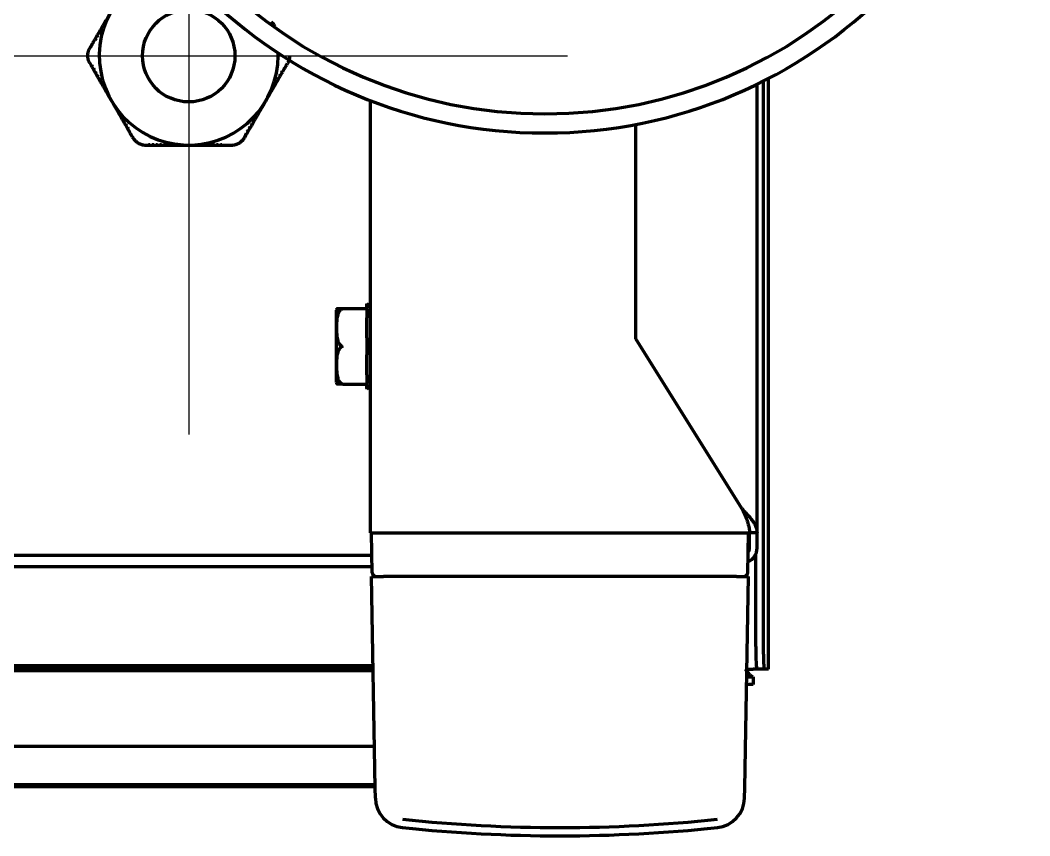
# Model space of a CAD drawing. Header units: inches. Extents: x 904 to 7172, y 213 to 5528.
# Drawn here: x 3591.9 to 3725.1, y 4264.2 to 4371.9 of the extents above; entities that cross this region are included whole.
import ezdxf

# ---------------------------------------------------------------- set-up
doc = ezdxf.new("R2010")
doc.units = ezdxf.units.IN

# ---------------------------------------------------------------- blocks, each defined once
blk = doc.blocks.new('A$C29D5572B')
at = {"color": 1}
for p, q in [((0, 50), (0, -50)), ((-50, 0), (50, 0))]:
    blk.add_line(p, q, dxfattribs=at)
blk = doc.blocks.new('A$C0F8E2EAE')
blk.add_blockref('A$C29D5572B', (0, 0))

msp = doc.modelspace()

# ---------------------------------------------------------------- linework, layer by layer
at = {"linetype": 'Continuous', "lineweight": 70}
for p, q in [((3602.95, 4371.49), (3602.8, 4371.23)), ((3603.05, 4371.66), (3602.95, 4371.49)), ((3602.95, 4371.49), (3603.04, 4371.44)), ((3603.14, 4371.61), (3603.04, 4371.44)), ((3603.2, 4371.92), (3603.05, 4371.66)), ((3603.05, 4371.66), (3603.14, 4371.61)), ((3603.2, 4371.92), (3603.27, 4371.88)), ((3625.16, 4371.51), (3625.06, 4371.69)), ((3625.16, 4371.51), (3625.24, 4371.56)), ((3625.39, 4371.3), (3625.24, 4371.56)), ((3602.2, 4370.19), (3602.05, 4369.93)), ((3602.3, 4370.36), (3602.2, 4370.19)), ((3602.2, 4370.19), (3602.29, 4370.14)), ((3602.39, 4370.31), (3602.29, 4370.14)), ((3602.45, 4370.62), (3602.3, 4370.36)), ((3602.3, 4370.36), (3602.39, 4370.31)), ((3602.55, 4370.8), (3602.45, 4370.62)), ((3602.45, 4370.62), (3602.54, 4370.57)), ((3602.64, 4370.75), (3602.54, 4370.57)), ((3602.7, 4371.06), (3602.55, 4370.8)), ((3602.55, 4370.8), (3602.64, 4370.75)), ((3602.8, 4371.23), (3602.7, 4371.06)), ((3602.7, 4371.06), (3602.79, 4371.01)), ((3602.89, 4371.18), (3602.79, 4371.01)), ((3602.8, 4371.23), (3602.89, 4371.18)), ((3625.31, 4371.25), (3625.39, 4371.3)), ((3625.49, 4371.13), (3625.39, 4371.3)), ((3601.7, 4369.33), (3601.79, 4369.28)), ((3601.8, 4369.5), (3601.71, 4369.34)), ((3601.89, 4369.45), (3601.79, 4369.28)), ((3601.95, 4369.76), (3601.8, 4369.5)), ((3601.8, 4369.5), (3601.89, 4369.45)), ((3602.05, 4369.93), (3601.95, 4369.76)), ((3601.95, 4369.76), (3602.04, 4369.71)), ((3602.14, 4369.88), (3602.04, 4369.71)), ((3602.05, 4369.93), (3602.14, 4369.88)), ((3601.07, 4366.23), (3601.25, 4365.93)), ((3601.33, 4365.98), (3601.25, 4365.93)), ((3601.25, 4365.93), (3601.35, 4365.75)), ((3601.33, 4365.98), (3601.43, 4365.8)), ((3601.43, 4365.8), (3601.35, 4365.75)), ((3601.35, 4365.75), (3601.5, 4365.49)), ((3601.58, 4365.54), (3601.5, 4365.49)), ((3601.5, 4365.49), (3601.6, 4365.32)), ((3601.58, 4365.54), (3601.68, 4365.37)), ((3601.68, 4365.37), (3601.6, 4365.32)), ((3601.6, 4365.32), (3601.75, 4365.06)), ((3601.83, 4365.11), (3601.75, 4365.06)), ((3601.75, 4365.06), (3601.85, 4364.89)), ((3601.83, 4365.11), (3601.93, 4364.94)), ((3601.93, 4364.94), (3601.85, 4364.89)), ((3601.85, 4364.89), (3602, 4364.63)), ((3626.28, 4364.7), (3626.43, 4364.96)), ((3626.35, 4365.01), (3626.45, 4365.18)), ((3626.43, 4364.96), (3626.35, 4365.01)), ((3626.43, 4364.96), (3626.53, 4365.12)), ((3626.53, 4365.13), (3626.45, 4365.18)), ((3602.08, 4364.68), (3602, 4364.63)), ((3602, 4364.63), (3602.1, 4364.45)), ((3602.08, 4364.68), (3602.18, 4364.5)), ((3602.18, 4364.5), (3602.1, 4364.45)), ((3602.1, 4364.45), (3602.25, 4364.19)), ((3602.33, 4364.24), (3602.25, 4364.19)), ((3602.25, 4364.19), (3602.35, 4364.02)), ((3602.33, 4364.24), (3602.43, 4364.07)), ((3602.43, 4364.07), (3602.35, 4364.02)), ((3602.35, 4364.02), (3602.5, 4363.76)), ((3602.58, 4363.81), (3602.5, 4363.76)), ((3602.5, 4363.76), (3602.6, 4363.59)), ((3602.58, 4363.81), (3602.68, 4363.64)), ((3602.68, 4363.64), (3602.6, 4363.59)), ((3602.6, 4363.59), (3602.75, 4363.33)), ((3625.53, 4363.4), (3625.68, 4363.66)), ((3625.6, 4363.71), (3625.7, 4363.88)), ((3625.68, 4363.66), (3625.6, 4363.71)), ((3625.68, 4363.66), (3625.78, 4363.83)), ((3625.78, 4363.83), (3625.7, 4363.88)), ((3625.78, 4363.83), (3625.93, 4364.09)), ((3625.85, 4364.14), (3625.95, 4364.32)), ((3625.93, 4364.09), (3625.85, 4364.14)), ((3625.93, 4364.09), (3626.03, 4364.27)), ((3626.03, 4364.27), (3625.95, 4364.32)), ((3626.03, 4364.27), (3626.18, 4364.53)), ((3626.1, 4364.58), (3626.2, 4364.75)), ((3626.18, 4364.53), (3626.1, 4364.58)), ((3626.18, 4364.53), (3626.28, 4364.7)), ((3626.28, 4364.7), (3626.2, 4364.75)), ((3689.12, 4304.23), (3689.12, 4363.48)), ((3689.94, 4363.89), (3689.94, 4289.23)), ((3690.62, 4286.23), (3690.62, 4364.24)), ((3602.83, 4363.38), (3602.75, 4363.33)), ((3602.75, 4363.33), (3602.85, 4363.15)), ((3602.83, 4363.38), (3602.93, 4363.2)), ((3602.93, 4363.2), (3602.85, 4363.15)), ((3602.85, 4363.15), (3603, 4362.89)), ((3603.08, 4362.94), (3603, 4362.89)), ((3603, 4362.89), (3603.1, 4362.72)), ((3603.08, 4362.94), (3603.18, 4362.77)), ((3603.18, 4362.77), (3603.1, 4362.72)), ((3603.1, 4362.72), (3603.25, 4362.46)), ((3603.31, 4362.5), (3603.25, 4362.46)), ((3603.25, 4362.46), (3603.35, 4362.29)), ((3603.39, 4362.31), (3603.35, 4362.29)), ((3603.35, 4362.29), (3603.5, 4362.03)), ((3624.6, 4361.98), (3624.7, 4362.15)), ((3624.78, 4362.1), (3624.7, 4362.15)), ((3624.78, 4362.1), (3624.93, 4362.36)), ((3624.93, 4362.36), (3624.88, 4362.39)), ((3624.93, 4362.36), (3625.03, 4362.53)), ((3625.03, 4362.53), (3624.96, 4362.58)), ((3625.03, 4362.53), (3625.18, 4362.79)), ((3625.1, 4362.84), (3625.2, 4363.02)), ((3625.18, 4362.79), (3625.1, 4362.84)), ((3625.18, 4362.79), (3625.28, 4362.97)), ((3625.28, 4362.97), (3625.2, 4363.02)), ((3625.28, 4362.97), (3625.43, 4363.23)), ((3625.35, 4363.28), (3625.45, 4363.45)), ((3625.43, 4363.23), (3625.35, 4363.28)), ((3625.43, 4363.23), (3625.53, 4363.4)), ((3625.53, 4363.4), (3625.45, 4363.45)), ((3603.52, 4362.04), (3603.5, 4362.03)), ((3603.5, 4362.03), (3603.6, 4361.86)), ((3603.61, 4361.86), (3603.6, 4361.86)), ((3603.6, 4361.86), (3603.75, 4361.6)), ((3603.75, 4361.6), (3603.85, 4361.42)), ((3603.75, 4361.6), (3603.75, 4361.6)), ((3603.85, 4361.42), (3603.85, 4361.42)), ((3603.85, 4361.42), (3604, 4361.16)), ((3604, 4361.16), (3604.1, 4360.99)), ((3604, 4361.16), (3604, 4361.16)), ((3604.1, 4360.99), (3604.1, 4360.99)), ((3604.1, 4360.99), (3604.25, 4360.73)), ((3623.93, 4360.63), (3624.03, 4360.8)), ((3624.02, 4360.81), (3624.03, 4360.8)), ((3624.03, 4360.8), (3624.18, 4361.06)), ((3624.18, 4361.06), (3624.28, 4361.24)), ((3624.18, 4361.06), (3624.18, 4361.06)), ((3624.28, 4361.24), (3624.43, 4361.5)), ((3624.28, 4361.24), (3624.28, 4361.24)), ((3624.43, 4361.5), (3624.53, 4361.67)), ((3624.43, 4361.5), (3624.43, 4361.5)), ((3624.53, 4361.67), (3624.68, 4361.93)), ((3624.53, 4361.67), (3624.53, 4361.67)), ((3624.68, 4361.93), (3624.67, 4361.94)), ((3624.68, 4361.93), (3624.78, 4362.1)), ((3638.12, 4304.23), (3638.12, 4361.31)), ((3604.25, 4360.73), (3604.26, 4360.74)), ((3604.25, 4360.73), (3604.35, 4360.56)), ((3604.35, 4360.56), (3604.37, 4360.57)), ((3604.35, 4360.56), (3604.5, 4360.3)), ((3604.5, 4360.3), (3604.55, 4360.33)), ((3604.5, 4360.3), (3604.6, 4360.12)), ((3604.6, 4360.12), (3604.67, 4360.16)), ((3604.6, 4360.12), (3604.75, 4359.86)), ((3604.75, 4359.86), (3604.83, 4359.91)), ((3604.75, 4359.86), (3604.85, 4359.69)), ((3604.83, 4359.91), (3604.93, 4359.74)), ((3604.85, 4359.69), (3604.93, 4359.74)), ((3604.85, 4359.69), (3605, 4359.43)), ((3605, 4359.43), (3605.08, 4359.48)), ((3605.08, 4359.48), (3605.18, 4359.31)), ((3623.1, 4359.38), (3623.2, 4359.55)), ((3623.18, 4359.33), (3623.28, 4359.5)), ((3623.2, 4359.55), (3623.28, 4359.5)), ((3623.28, 4359.5), (3623.43, 4359.76)), ((3623.35, 4359.81), (3623.45, 4359.99)), ((3623.35, 4359.81), (3623.43, 4359.76)), ((3623.43, 4359.76), (3623.53, 4359.94)), ((3623.45, 4359.99), (3623.53, 4359.94)), ((3623.53, 4359.94), (3623.68, 4360.2)), ((3623.62, 4360.23), (3623.68, 4360.2)), ((3623.68, 4360.2), (3623.78, 4360.37)), ((3623.74, 4360.4), (3623.78, 4360.37)), ((3623.78, 4360.37), (3623.93, 4360.63)), ((3623.91, 4360.64), (3623.93, 4360.63)), ((3605, 4359.43), (3605.1, 4359.26)), ((3605.1, 4359.26), (3605.18, 4359.31)), ((3605.1, 4359.26), (3605.25, 4359)), ((3605.25, 4359), (3605.33, 4359.05)), ((3605.25, 4359), (3605.35, 4358.82)), ((3605.33, 4359.05), (3605.43, 4358.87)), ((3605.35, 4358.82), (3605.43, 4358.87)), ((3605.35, 4358.82), (3605.5, 4358.56)), ((3605.5, 4358.56), (3605.58, 4358.61)), ((3605.5, 4358.56), (3605.6, 4358.39)), ((3605.58, 4358.61), (3605.68, 4358.44)), ((3605.6, 4358.39), (3605.68, 4358.44)), ((3605.6, 4358.39), (3605.75, 4358.13)), ((3605.75, 4358.13), (3605.83, 4358.18)), ((3605.75, 4358.13), (3605.85, 4357.96)), ((3605.83, 4358.18), (3605.93, 4358.01)), ((3622.35, 4358.08), (3622.45, 4358.25)), ((3622.43, 4358.03), (3622.53, 4358.2)), ((3622.45, 4358.25), (3622.53, 4358.2)), ((3622.53, 4358.2), (3622.68, 4358.46)), ((3622.6, 4358.51), (3622.7, 4358.69)), ((3622.6, 4358.51), (3622.68, 4358.46)), ((3622.68, 4358.46), (3622.78, 4358.64)), ((3622.7, 4358.69), (3622.78, 4358.64)), ((3622.78, 4358.64), (3622.93, 4358.9)), ((3622.85, 4358.95), (3622.95, 4359.12)), ((3622.85, 4358.95), (3622.93, 4358.9)), ((3622.93, 4358.9), (3623.03, 4359.07)), ((3622.95, 4359.12), (3623.03, 4359.07)), ((3623.03, 4359.07), (3623.18, 4359.33)), ((3623.1, 4359.38), (3623.18, 4359.33)), ((3673.12, 4329.83), (3673.12, 4358.16)), ((3605.85, 4357.96), (3605.93, 4358.01)), ((3605.85, 4357.96), (3606, 4357.7)), ((3606, 4357.7), (3606.08, 4357.75)), ((3606, 4357.7), (3606.09, 4357.54)), ((3606.08, 4357.75), (3606.18, 4357.58)), ((3606.1, 4357.53), (3606.18, 4357.58)), ((3621.6, 4356.78), (3621.7, 4356.96)), ((3621.68, 4356.73), (3621.78, 4356.91)), ((3621.7, 4356.96), (3621.78, 4356.91)), ((3621.78, 4356.91), (3621.93, 4357.17)), ((3621.85, 4357.22), (3621.95, 4357.39)), ((3621.85, 4357.22), (3621.93, 4357.17)), ((3621.93, 4357.17), (3622.03, 4357.34)), ((3621.95, 4357.39), (3622.03, 4357.34)), ((3622.03, 4357.34), (3622.18, 4357.6)), ((3622.1, 4357.65), (3622.2, 4357.82)), ((3622.1, 4357.65), (3622.18, 4357.6)), ((3622.18, 4357.6), (3622.28, 4357.77)), ((3622.2, 4357.82), (3622.28, 4357.77)), ((3622.28, 4357.77), (3622.43, 4358.03)), ((3622.35, 4358.08), (3622.43, 4358.03)), ((3608.81, 4355.53), (3608.81, 4355.43)), ((3608.81, 4355.53), (3609.01, 4355.53)), ((3609.01, 4355.53), (3609.01, 4355.43)), ((3609.31, 4355.53), (3609.31, 4355.43)), ((3609.31, 4355.53), (3609.51, 4355.53)), ((3609.51, 4355.53), (3609.51, 4355.43)), ((3609.81, 4355.53), (3609.81, 4355.43)), ((3609.81, 4355.53), (3610.01, 4355.53)), ((3610.01, 4355.53), (3610.01, 4355.43)), ((3610.31, 4355.53), (3610.31, 4355.43)), ((3610.31, 4355.53), (3610.51, 4355.53)), ((3610.51, 4355.53), (3610.51, 4355.43)), ((3610.81, 4355.53), (3610.81, 4355.43)), ((3610.81, 4355.53), (3611.01, 4355.53)), ((3611.01, 4355.53), (3611.01, 4355.43)), ((3611.31, 4355.53), (3611.31, 4355.43)), ((3611.31, 4355.53), (3611.51, 4355.53)), ((3611.51, 4355.53), (3611.51, 4355.43)), ((3611.81, 4355.53), (3611.81, 4355.43)), ((3611.81, 4355.53), (3612.01, 4355.53)), ((3612.01, 4355.53), (3612.01, 4355.43)), ((3612.31, 4355.53), (3612.31, 4355.43)), ((3612.31, 4355.53), (3612.51, 4355.53)), ((3612.51, 4355.53), (3612.51, 4355.43)), ((3612.81, 4355.5), (3612.81, 4355.43)), ((3613.01, 4355.48), (3613.01, 4355.43)), ((3615.31, 4355.43), (3615.31, 4355.49)), ((3615.51, 4355.43), (3615.51, 4355.51)), ((3615.81, 4355.43), (3615.81, 4355.53)), ((3615.81, 4355.53), (3616.01, 4355.53)), ((3616.01, 4355.43), (3616.01, 4355.53)), ((3616.31, 4355.43), (3616.31, 4355.53)), ((3616.31, 4355.53), (3616.51, 4355.53)), ((3616.51, 4355.43), (3616.51, 4355.53)), ((3616.81, 4355.43), (3616.81, 4355.53)), ((3616.81, 4355.53), (3617.01, 4355.53)), ((3617.01, 4355.43), (3617.01, 4355.53)), ((3617.31, 4355.43), (3617.31, 4355.53)), ((3617.31, 4355.53), (3617.51, 4355.53)), ((3617.51, 4355.43), (3617.51, 4355.53)), ((3617.81, 4355.43), (3617.81, 4355.53)), ((3617.81, 4355.53), (3618.01, 4355.53)), ((3618.01, 4355.43), (3618.01, 4355.53)), ((3618.31, 4355.43), (3618.31, 4355.53)), ((3618.31, 4355.53), (3618.51, 4355.53)), ((3618.51, 4355.43), (3618.51, 4355.53)), ((3621.51, 4356.43), (3621.68, 4356.73)), ((3621.6, 4356.78), (3621.68, 4356.73)), ((3608.46, 4355.43), (3608.81, 4355.43)), ((3608.81, 4355.43), (3609.01, 4355.43)), ((3609.01, 4355.43), (3609.31, 4355.43)), ((3609.31, 4355.43), (3609.51, 4355.43)), ((3609.51, 4355.43), (3609.81, 4355.43)), ((3609.81, 4355.43), (3610.01, 4355.43)), ((3610.01, 4355.43), (3610.31, 4355.43)), ((3610.31, 4355.43), (3610.51, 4355.43)), ((3610.51, 4355.43), (3610.81, 4355.43)), ((3610.81, 4355.43), (3611.01, 4355.43)), ((3611.01, 4355.43), (3611.31, 4355.43)), ((3611.31, 4355.43), (3611.51, 4355.43)), ((3611.51, 4355.43), (3611.81, 4355.43)), ((3611.81, 4355.43), (3612.01, 4355.43)), ((3612.01, 4355.43), (3612.31, 4355.43)), ((3612.31, 4355.43), (3612.51, 4355.43)), ((3612.51, 4355.43), (3612.81, 4355.43)), ((3612.81, 4355.43), (3613.01, 4355.43)), ((3613.01, 4355.43), (3613.31, 4355.43)), ((3613.31, 4355.46), (3613.31, 4355.43)), ((3613.31, 4355.43), (3613.51, 4355.43)), ((3613.51, 4355.43), (3613.51, 4355.44)), ((3613.51, 4355.43), (3613.81, 4355.43)), ((3613.81, 4355.43), (3614.01, 4355.43)), ((3613.81, 4355.43), (3613.81, 4355.43)), ((3614.01, 4355.43), (3614.01, 4355.43)), ((3614.01, 4355.43), (3614.31, 4355.43)), ((3614.31, 4355.43), (3614.51, 4355.43)), ((3614.31, 4355.43), (3614.31, 4355.43)), ((3614.51, 4355.43), (3614.51, 4355.44)), ((3614.51, 4355.43), (3614.81, 4355.43)), ((3614.81, 4355.43), (3614.81, 4355.45)), ((3614.81, 4355.43), (3615.01, 4355.43)), ((3615.01, 4355.43), (3615.01, 4355.46)), ((3615.01, 4355.43), (3615.31, 4355.43)), ((3615.31, 4355.43), (3615.51, 4355.43)), ((3615.51, 4355.43), (3615.81, 4355.43)), ((3615.81, 4355.43), (3616.01, 4355.43)), ((3616.01, 4355.43), (3616.31, 4355.43)), ((3616.31, 4355.43), (3616.51, 4355.43)), ((3616.51, 4355.43), (3616.81, 4355.43)), ((3616.81, 4355.43), (3617.01, 4355.43)), ((3617.01, 4355.43), (3617.31, 4355.43)), ((3617.31, 4355.43), (3617.51, 4355.43)), ((3617.51, 4355.43), (3617.81, 4355.43)), ((3617.81, 4355.43), (3618.01, 4355.43)), ((3618.01, 4355.43), (3618.31, 4355.43)), ((3618.31, 4355.43), (3618.5, 4355.43)), ((3637.62, 4334.53), (3637.62, 4334.43)), ((3638.12, 4333.95), (3637.62, 4334.53)), ((3637.62, 4333.76), (3637.62, 4334.43)), ((3633.62, 4324.09), (3633.62, 4333.63)), ((3634.45, 4333.86), (3637.52, 4333.86)), ((3637.62, 4333.76), (3637.62, 4332.62)), ((3637.62, 4331.95), (3637.62, 4332.62)), ((3637.62, 4331.34), (3637.62, 4331.95)), ((3637.62, 4330), (3637.62, 4331.34)), ((3637.62, 4330), (3637.62, 4328.86)), ((3637.62, 4328.86), (3637.62, 4327.72)), ((3687.12, 4307.43), (3673.12, 4329.83)), ((3637.62, 4326.38), (3637.62, 4327.72)), ((3637.62, 4325.77), (3637.62, 4326.38)), ((3637.62, 4325.1), (3637.62, 4325.77)), ((3637.62, 4325.1), (3637.62, 4323.96)), ((3634.45, 4323.86), (3637.52, 4323.86)), ((3637.62, 4323.29), (3637.62, 4323.96)), ((3637.62, 4323.19), (3638.12, 4323.77)), ((3637.62, 4323.29), (3637.62, 4323.19)), ((3638.12, 4304.23), (3639.92, 4304.23)), ((3638.34, 4298.97), (3638.24, 4304.23)), ((3639.92, 4304.23), (3686.32, 4304.23)), ((3686.32, 4304.23), (3688.12, 4304.23)), ((3686.39, 4304.23), (3687.99, 4304.23)), ((3687.9, 4298.97), (3687.99, 4304.23)), ((3688.12, 4302.23), (3688.12, 4304.23)), ((3689.12, 4304.23), (3688.12, 4304.23)), ((3689.12, 4302.23), (3689.12, 4304.23)), ((3688.12, 4302.23), (3687.96, 4302.23)), ((3638.29, 4301.23), (3260.12, 4301.23)), ((3688.94, 4301.41), (3688.94, 4289.23)), ((3638.32, 4299.73), (3556.56, 4299.73)), ((3638.24, 4298.48), (3639.84, 4298.48)), ((3638.73, 4270.57), (3638.24, 4298.48)), ((3638.62, 4298.53), (3638.62, 4298.48)), ((3686.39, 4298.48), (3639.84, 4298.48)), ((3686.39, 4298.48), (3687.99, 4298.48)), ((3687.51, 4270.57), (3687.99, 4298.48)), ((3687.62, 4298.48), (3687.62, 4298.53)), ((3256.11, 4286.73), (3638.44, 4286.73)), ((3638.46, 4286.23), (3573.62, 4286.23)), ((3687.78, 4286.23), (3688.62, 4286.23)), ((3689.1, 4286.23), (3688.62, 4286.23)), ((3690.1, 4286.23), (3689.1, 4286.23)), ((3690.62, 4286.23), (3690.1, 4286.23)), ((3690.62, 4286.23), (3690.62, 4286.23)), ((3638.45, 4286.03), (3573.61, 4286.03)), ((3687.76, 4285.23), (3688.62, 4285.23)), ((3688.62, 4285.23), (3688.62, 4284.23)), ((3688.62, 4284.23), (3687.74, 4284.23)), ((3638.63, 4276.04), (3573.61, 4276.04)), ((3638.63, 4276.01), (3573.61, 4276.01)), ((3568.01, 4271), (3638.71, 4271)), ((3568.01, 4270.74), (3638.72, 4270.74)), ((3638.75, 4269.22), (3638.73, 4270.57)), ((3687.48, 4269.22), (3687.51, 4270.57))]:
    msp.add_line(p, q, dxfattribs=at)
msp.add_circle((3614.12, 4367.23), 6.1, dxfattribs=at)
for centre, radius, start, end in [((3661.12, 4421.03), 64, 180, 0), ((3661.12, 4421.03), 61.47, 180, 0), ((3614.12, 4367.23), 11.8, 96.7781, 0), ((3614.12, 4367.23), 11.8, 0, 1.7156), ((3637.52, 4333.76), 0.1, 0, 90), ((3637.52, 4323.96), 0.1, 270, 0), ((3687.12, 4302.23), 2, 293.8345, 0), ((3687.12, 4302.23), 1, 326.1361, 0), ((3638.84, 4298.98), 0.5, 181, 270), ((3687.4, 4298.98), 0.5, 270, 359), ((3642.75, 4269.29), 4, 181, 264.013), ((3683.48, 4269.29), 4, 275.987, 359), ((3663.12, 4463.48), 199.25, 264.013, 275.987)]:
    msp.add_arc(centre, radius, start, end, dxfattribs=at)
for centre, major_axis, ratio, start_param, end_param in [((3689.1, 4289.23), (0, -3), 0.052336, 4.712389, 6.283185), ((3690.1, 4289.23), (0, 3), 0.052336, 1.570796, 3.141593), ((3663.12, 4463.06), (-197.77, 0), 0.999848, 1.465422, 1.67617)]:
    msp.add_ellipse(centre, major_axis=major_axis, ratio=ratio, start_param=start_param, end_param=end_param, dxfattribs=at)
for points in [[(3601.7, 4369.33), (3601.63, 4369.21), (3601.5, 4368.97), (3601.29, 4368.6), (3601.14, 4368.35), (3601.07, 4368.23)], [(3626.53, 4365.13), (3626.6, 4365.25), (3626.74, 4365.49), (3626.95, 4365.86), (3627.09, 4366.1), (3627.17, 4366.23)], [(3606.1, 4357.53), (3606.16, 4357.41), (3606.3, 4357.17), (3606.51, 4356.8), (3606.66, 4356.55), (3606.73, 4356.43)], [(3618.51, 4355.43), (3618.65, 4355.43), (3618.92, 4355.43), (3619.34, 4355.43), (3619.63, 4355.43), (3619.78, 4355.43)], [(3687.12, 4307.43), (3687.17, 4307.32), (3687.28, 4307.11), (3687.43, 4306.79), (3687.57, 4306.47), (3687.71, 4306.15), (3687.83, 4305.83), (3687.93, 4305.51), (3688.01, 4305.19), (3688.07, 4304.87), (3688.11, 4304.55), (3688.12, 4304.34), (3688.12, 4304.23)], [(3687.12, 4307.43), (3687.19, 4307.35), (3687.34, 4307.2), (3687.56, 4306.97), (3687.78, 4306.74), (3687.99, 4306.51), (3688.18, 4306.29), (3688.37, 4306.06), (3688.54, 4305.83), (3688.69, 4305.6), (3688.82, 4305.37), (3688.92, 4305.14), (3689.01, 4304.91), (3689.07, 4304.69), (3689.11, 4304.46), (3689.12, 4304.31), (3689.12, 4304.23)], [(3688.62, 4285.23), (3688.6, 4285.23), (3688.55, 4285.23), (3688.49, 4285.25), (3688.42, 4285.28), (3688.35, 4285.31), (3688.29, 4285.36), (3688.22, 4285.42), (3688.15, 4285.48), (3688.09, 4285.56), (3688.02, 4285.64), (3687.95, 4285.73), (3687.89, 4285.82), (3687.82, 4285.92), (3687.75, 4286.02), (3687.69, 4286.12), (3687.64, 4286.19), (3687.62, 4286.23)]]:
    msp.add_open_spline(points, degree=3, dxfattribs=at)
for points, knots in [([(3601.07, 4366.23), (3601.03, 4366.3), (3600.99, 4366.38), (3600.93, 4366.53), (3600.9, 4366.61), (3600.87, 4366.72), (3600.86, 4366.74), (3600.85, 4366.79), (3600.84, 4366.85), (3600.83, 4366.92), (3600.81, 4367.05), (3600.8, 4367.14), (3600.8, 4367.32), (3600.81, 4367.41), (3600.83, 4367.59), (3600.85, 4367.67), (3600.88, 4367.78), (3600.89, 4367.8), (3600.9, 4367.84), (3600.92, 4367.9), (3600.94, 4367.96), (3600.99, 4368.08), (3601.03, 4368.16), (3601.07, 4368.23)], [0, 0, 0, 0, 0.125, 0.125, 0.25, 0.25, 0.28125, 0.28125, 0.3125, 0.375, 0.375, 0.5, 0.5, 0.625, 0.625, 0.75, 0.75, 0.78125, 0.78125, 0.8125, 0.875, 0.875, 1, 1, 1, 1]), ([(3627.43, 4367.1), (3627.43, 4367.05), (3627.42, 4367.01), (3627.4, 4366.87), (3627.39, 4366.79), (3627.36, 4366.68), (3627.35, 4366.66), (3627.34, 4366.62), (3627.32, 4366.55), (3627.3, 4366.49), (3627.25, 4366.38), (3627.21, 4366.3), (3627.17, 4366.23)], [0, 0, 0, 0, 0.147969, 0.147969, 0.43198, 0.43198, 0.502982, 0.502982, 0.573985, 0.71599, 0.71599, 1, 1, 1, 1]), ([(3606.73, 4356.43), (3606.77, 4356.36), (3606.82, 4356.29), (3606.92, 4356.15), (3606.98, 4356.09), (3607.05, 4356.01), (3607.07, 4355.99), (3607.1, 4355.96), (3607.15, 4355.92), (3607.2, 4355.87), (3607.31, 4355.79), (3607.38, 4355.74), (3607.48, 4355.69), (3607.5, 4355.68), (3607.54, 4355.65), (3607.6, 4355.62), (3607.66, 4355.6), (3607.78, 4355.54), (3607.87, 4355.52), (3607.97, 4355.49), (3608, 4355.48), (3608.04, 4355.47), (3608.1, 4355.46), (3608.17, 4355.45), (3608.29, 4355.43), (3608.38, 4355.43), (3608.46, 4355.43)], [0, 0, 0, 0, 0.125, 0.125, 0.25, 0.25, 0.28125, 0.28125, 0.3125, 0.375, 0.375, 0.5, 0.5, 0.53125, 0.53125, 0.5625, 0.625, 0.625, 0.75, 0.75, 0.78125, 0.78125, 0.8125, 0.875, 0.875, 1, 1, 1, 1]), ([(3619.78, 4355.43), (3619.86, 4355.43), (3619.94, 4355.43), (3620.11, 4355.46), (3620.2, 4355.47), (3620.3, 4355.5), (3620.33, 4355.51), (3620.37, 4355.52), (3620.43, 4355.54), (3620.49, 4355.56), (3620.62, 4355.61), (3620.7, 4355.65), (3620.8, 4355.71), (3620.81, 4355.72), (3620.85, 4355.74), (3620.91, 4355.78), (3620.96, 4355.82), (3621.07, 4355.9), (3621.14, 4355.96), (3621.21, 4356.04), (3621.23, 4356.05), (3621.26, 4356.09), (3621.3, 4356.14), (3621.34, 4356.19), (3621.42, 4356.29), (3621.47, 4356.36), (3621.51, 4356.43)], [0, 0, 0, 0, 0.125, 0.125, 0.25, 0.25, 0.28125, 0.28125, 0.3125, 0.375, 0.375, 0.5, 0.5, 0.53125, 0.53125, 0.5625, 0.625, 0.625, 0.75, 0.75, 0.78125, 0.78125, 0.8125, 0.875, 0.875, 1, 1, 1, 1]), ([(3634.43, 4333.84), (3634.4, 4333.83), (3634.37, 4333.82), (3634.31, 4333.79), (3634.29, 4333.78), (3634.23, 4333.74), (3634.21, 4333.72), (3634.17, 4333.69), (3634.16, 4333.68), (3634.14, 4333.66), (3634.13, 4333.65), (3634.07, 4333.6), (3634.03, 4333.55), (3633.97, 4333.45), (3633.94, 4333.4), (3633.9, 4333.32), (3633.88, 4333.29), (3633.86, 4333.24), (3633.85, 4333.21), (3633.82, 4333.13), (3633.8, 4333.08), (3633.75, 4332.91), (3633.72, 4332.8), (3633.7, 4332.63), (3633.69, 4332.57), (3633.67, 4332.45), (3633.67, 4332.4), (3633.65, 4332.23), (3633.65, 4332.11), (3633.64, 4331.88), (3633.63, 4331.77), (3633.63, 4331.54), (3633.63, 4331.31), (3633.63, 4331.09), (3633.63, 4330.86), (3633.64, 4330.75), (3633.65, 4330.53), (3633.65, 4330.42), (3633.67, 4330.25), (3633.67, 4330.19), (3633.69, 4330.08), (3633.7, 4330.03), (3633.72, 4329.86), (3633.75, 4329.75), (3633.8, 4329.59), (3633.82, 4329.54), (3633.86, 4329.44), (3633.88, 4329.39), (3633.92, 4329.31), (3633.94, 4329.28), (3633.97, 4329.23), (3633.98, 4329.21), (3634.03, 4329.14), (3634.07, 4329.09), (3634.13, 4329.04), (3634.14, 4329.03), (3634.16, 4329.01), (3634.17, 4329), (3634.21, 4328.97), (3634.23, 4328.95), (3634.27, 4328.93), (3634.29, 4328.92), (3634.31, 4328.91), (3634.33, 4328.9), (3634.37, 4328.88), (3634.4, 4328.87), (3634.43, 4328.86)], [0, 0, 0, 0, 0.015625, 0.015625, 0.03125, 0.03125, 0.046875, 0.046875, 0.054687, 0.054687, 0.0625, 0.0625, 0.09375, 0.09375, 0.125, 0.125, 0.140625, 0.140625, 0.15625, 0.15625, 0.1875, 0.1875, 0.25, 0.25, 0.28125, 0.28125, 0.3125, 0.3125, 0.375, 0.375, 0.4375, 0.4375, 0.5, 0.5625, 0.5625, 0.625, 0.625, 0.6875, 0.6875, 0.71875, 0.71875, 0.75, 0.75, 0.8125, 0.8125, 0.84375, 0.84375, 0.875, 0.875, 0.890625, 0.890625, 0.90625, 0.90625, 0.9375, 0.9375, 0.945312, 0.945312, 0.953125, 0.953125, 0.96875, 0.96875, 0.976562, 0.976562, 0.984375, 0.984375, 1, 1, 1, 1]), ([(3633.63, 4333.77), (3633.63, 4333.77), (3633.63, 4333.77), (3633.63, 4333.77), (3633.63, 4333.78), (3633.64, 4333.78), (3633.65, 4333.78), (3633.65, 4333.78), (3633.67, 4333.79), (3633.67, 4333.79), (3633.69, 4333.79), (3633.7, 4333.8), (3633.72, 4333.8), (3633.75, 4333.81), (3633.8, 4333.81), (3633.82, 4333.81), (3633.86, 4333.82), (3633.88, 4333.82), (3633.92, 4333.82), (3633.94, 4333.83), (3633.97, 4333.83), (3633.98, 4333.83), (3634.03, 4333.83), (3634.07, 4333.83), (3634.13, 4333.84), (3634.14, 4333.84), (3634.16, 4333.84), (3634.17, 4333.84), (3634.21, 4333.84), (3634.23, 4333.84), (3634.27, 4333.84), (3634.29, 4333.84), (3634.31, 4333.84), (3634.33, 4333.84), (3634.37, 4333.84), (3634.4, 4333.84), (3634.43, 4333.84)], [0, 0, 0, 0, 0.050699, 0.169361, 0.169361, 0.288024, 0.288024, 0.406687, 0.406687, 0.466018, 0.466018, 0.525349, 0.525349, 0.644012, 0.644012, 0.703343, 0.703343, 0.762675, 0.762675, 0.79234, 0.79234, 0.822006, 0.822006, 0.881337, 0.881337, 0.89617, 0.89617, 0.911003, 0.911003, 0.940669, 0.940669, 0.955501, 0.955501, 0.970334, 0.970334, 1, 1, 1, 1]), ([(3633.73, 4333.86), (3633.73, 4333.86), (3633.73, 4333.86), (3633.73, 4333.86), (3633.73, 4333.86), (3633.73, 4333.86), (3633.74, 4333.86), (3633.75, 4333.86), (3633.76, 4333.86), (3633.77, 4333.86), (3633.78, 4333.86), (3633.78, 4333.86), (3633.81, 4333.86), (3633.83, 4333.86), (3633.87, 4333.86), (3633.89, 4333.86), (3633.92, 4333.86), (3633.94, 4333.86), (3633.98, 4333.86), (3633.99, 4333.86), (3634.02, 4333.86), (3634.03, 4333.86), (3634.08, 4333.86), (3634.11, 4333.86), (3634.17, 4333.86), (3634.19, 4333.86), (3634.24, 4333.86), (3634.26, 4333.86), (3634.3, 4333.86), (3634.31, 4333.86), (3634.34, 4333.86), (3634.35, 4333.86), (3634.39, 4333.86), (3634.42, 4333.86), (3634.45, 4333.86)], [0, 0, 0, 0, 0.051627, 0.170174, 0.170174, 0.28872, 0.28872, 0.407267, 0.407267, 0.46654, 0.46654, 0.525814, 0.525814, 0.64436, 0.64436, 0.703633, 0.703633, 0.762907, 0.762907, 0.792543, 0.792543, 0.82218, 0.82218, 0.881453, 0.881453, 0.91109, 0.91109, 0.940727, 0.940727, 0.955545, 0.955545, 0.970363, 0.970363, 1, 1, 1, 1]), ([(3634.43, 4328.86), (3634.4, 4328.85), (3634.37, 4328.84), (3634.31, 4328.81), (3634.29, 4328.8), (3634.23, 4328.76), (3634.21, 4328.75), (3634.17, 4328.72), (3634.16, 4328.71), (3634.14, 4328.69), (3634.13, 4328.68), (3634.07, 4328.62), (3634.03, 4328.58), (3633.97, 4328.48), (3633.94, 4328.43), (3633.9, 4328.36), (3633.88, 4328.33), (3633.86, 4328.28), (3633.85, 4328.26), (3633.82, 4328.18), (3633.8, 4328.12), (3633.75, 4327.96), (3633.72, 4327.85), (3633.7, 4327.69), (3633.69, 4327.63), (3633.67, 4327.52), (3633.67, 4327.47), (3633.65, 4327.3), (3633.65, 4327.19), (3633.64, 4326.96), (3633.63, 4326.85), (3633.63, 4326.63), (3633.63, 4326.4), (3633.63, 4326.18), (3633.63, 4325.95), (3633.64, 4325.83), (3633.65, 4325.61), (3633.65, 4325.49), (3633.67, 4325.32), (3633.67, 4325.26), (3633.69, 4325.15), (3633.7, 4325.09), (3633.72, 4324.92), (3633.75, 4324.81), (3633.8, 4324.64), (3633.82, 4324.59), (3633.86, 4324.48), (3633.88, 4324.42), (3633.92, 4324.34), (3633.94, 4324.32), (3633.97, 4324.27), (3633.98, 4324.24), (3634.03, 4324.17), (3634.07, 4324.12), (3634.13, 4324.07), (3634.14, 4324.05), (3634.16, 4324.03), (3634.17, 4324.02), (3634.21, 4323.99), (3634.23, 4323.97), (3634.27, 4323.95), (3634.29, 4323.94), (3634.31, 4323.92), (3634.33, 4323.92), (3634.37, 4323.9), (3634.4, 4323.88), (3634.43, 4323.87)], [0, 0, 0, 0, 0.015625, 0.015625, 0.03125, 0.03125, 0.046875, 0.046875, 0.054687, 0.054687, 0.0625, 0.0625, 0.09375, 0.09375, 0.125, 0.125, 0.140625, 0.140625, 0.15625, 0.15625, 0.1875, 0.1875, 0.25, 0.25, 0.28125, 0.28125, 0.3125, 0.3125, 0.375, 0.375, 0.4375, 0.4375, 0.5, 0.5625, 0.5625, 0.625, 0.625, 0.6875, 0.6875, 0.71875, 0.71875, 0.75, 0.75, 0.8125, 0.8125, 0.84375, 0.84375, 0.875, 0.875, 0.890625, 0.890625, 0.90625, 0.90625, 0.9375, 0.9375, 0.945312, 0.945312, 0.953125, 0.953125, 0.96875, 0.96875, 0.976562, 0.976562, 0.984375, 0.984375, 1, 1, 1, 1]), ([(3634.43, 4323.87), (3634.4, 4323.87), (3634.37, 4323.87), (3634.31, 4323.88), (3634.29, 4323.88), (3634.23, 4323.88), (3634.21, 4323.88), (3634.17, 4323.88), (3634.16, 4323.88), (3634.14, 4323.88), (3634.13, 4323.88), (3634.07, 4323.88), (3634.03, 4323.89), (3633.97, 4323.89), (3633.94, 4323.89), (3633.9, 4323.9), (3633.88, 4323.9), (3633.86, 4323.9), (3633.85, 4323.9), (3633.82, 4323.9), (3633.8, 4323.91), (3633.75, 4323.91), (3633.72, 4323.92), (3633.7, 4323.92), (3633.69, 4323.92), (3633.67, 4323.93), (3633.67, 4323.93), (3633.65, 4323.93), (3633.65, 4323.94), (3633.64, 4323.94), (3633.63, 4323.94), (3633.63, 4323.94), (3633.63, 4323.94), (3633.63, 4323.94)], [0, 0, 0, 0, 0.033034, 0.033034, 0.066068, 0.066068, 0.099101, 0.099101, 0.115618, 0.115618, 0.132135, 0.132135, 0.198203, 0.198203, 0.264271, 0.264271, 0.297304, 0.297304, 0.330338, 0.330338, 0.396406, 0.396406, 0.528541, 0.528541, 0.594609, 0.594609, 0.660677, 0.660677, 0.792812, 0.792812, 0.924947, 0.924947, 1, 1, 1, 1]), ([(3634.45, 4323.86), (3634.42, 4323.86), (3634.39, 4323.86), (3634.35, 4323.86), (3634.34, 4323.86), (3634.31, 4323.86), (3634.3, 4323.86), (3634.26, 4323.86), (3634.24, 4323.86), (3634.19, 4323.86), (3634.17, 4323.86), (3634.11, 4323.86), (3634.08, 4323.86), (3634.02, 4323.86), (3633.99, 4323.86), (3633.96, 4323.86), (3633.95, 4323.86), (3633.92, 4323.86), (3633.91, 4323.86), (3633.89, 4323.86), (3633.87, 4323.86), (3633.83, 4323.86), (3633.81, 4323.86), (3633.78, 4323.86), (3633.78, 4323.86), (3633.77, 4323.86), (3633.76, 4323.86), (3633.75, 4323.86), (3633.74, 4323.86), (3633.73, 4323.86), (3633.73, 4323.86), (3633.73, 4323.86), (3633.73, 4323.86)], [0, 0, 0, 0, 0.033049, 0.033049, 0.049574, 0.049574, 0.066098, 0.066098, 0.099147, 0.099147, 0.132196, 0.132196, 0.198295, 0.198295, 0.264393, 0.264393, 0.297442, 0.297442, 0.330491, 0.330491, 0.396589, 0.396589, 0.528786, 0.528786, 0.594884, 0.594884, 0.660982, 0.660982, 0.793179, 0.793179, 0.925375, 1, 1, 1, 1])]:
    msp.add_open_spline(points, degree=3, knots=knots, dxfattribs=at)

# ---------------------------------------------------------------- block references
msp.add_blockref('A$C0F8E2EAE', (3614.12, 4367.23))

doc.saveas('drawing.dxf')
